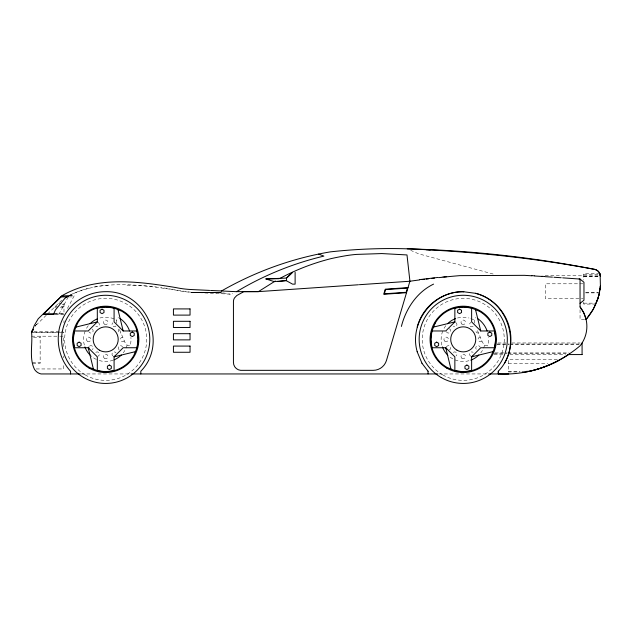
<?xml version="1.0" encoding="UTF-8"?>
<svg xmlns="http://www.w3.org/2000/svg" width="632" height="632" viewBox="0 0 632 632"><rect width="100%" height="100%" fill="white"/><g stroke="black" fill="none" stroke-linecap="round" stroke-linejoin="round"><path stroke-width="0.47" stroke-dasharray="3.16 2.37" d="M58.895 314.333L68.461 296.519M67.442 308.408L74.276 295.697L69.804 295.689M116.754 323.15L116.754 320.195L118.35 317.438M474.308 323.15L474.308 320.195L475.896 317.438M124.322 340.932L124.125 341.13A2.228 2.228 0 0 1 120.704 340.214A2.228 2.228 0 0 1 122.474 337.148L122.711 337.148M481.868 340.932L481.671 341.13A2.228 2.228 0 0 1 478.258 340.214A2.228 2.228 0 0 1 480.02 337.148L480.257 337.148M46.262 315.25L37.075 324.2A24.032 22.997 0 0 0 36.482 324.793A22.981 22.981 0 0 1 37.075 324.2A23.471 23.005 0 0 0 36.482 324.801A24.853 23.874 33.2 0 1 37.075 324.2A23.447 22.981 0 0 0 36.482 324.801M47.566 313.986L63.295 298.667M119.243 328.988L119.124 329.059A2.228 2.228 0 0 0 120.767 333.032L120.941 332.985M68.722 295.744C107.25 276.579 151.332 286.975 191.891 292.34L230.285 294.164L232.623 293.232M478.487 332.985L478.313 333.032A2.228 2.228 0 0 1 476.259 329.47M212.233 292.34L219.265 292.3A212.399 1.635 11.9 0 1 225.3 293.248L230.285 294.164M205.455 292.34L219.265 292.3L191.891 292.34A98.948 98.948 0 0 1 177.229 290.396A244.584 244.584 0 0 0 160.623 287.505M69.401 295.689L74.284 295.689M599.792 273.522L583.707 273.522L583.707 280.087M583.707 274.438L599.16 274.438M583.707 276.247L600.4 276.247M583.707 276.318L600.4 276.318M583.02 283.792L545.424 283.792L545.424 298.715L583.02 298.715M219.644 292.332L191.891 292.34L223.949 293.011M585.674 292.632L598.433 292.632M585.667 292.877L598.386 292.877M69.149 296.898L73.628 296.898M583.707 303.163L596.189 303.163M58.484 303.352L63.982 303.352L63.982 314.088M595.81 304.079L583.707 304.079L583.707 302.159M62.11 304.403L63.982 304.403M55.458 306.299L57.354 306.299M61.146 306.299L63.982 306.299M54.557 307.184L56.438 307.184M60.214 307.184L63.982 307.184M53.996 313.504L64.709 313.504M55.268 313.907L64.496 313.907M55.008 314.341L64.259 314.341M584.576 319.437L580.05 319.437L580.05 309.435M33.962 331.524L63.018 331.524M33.599 332.472L63.982 332.566L31.6 332.566M31.6 336.2L58.863 336.2M59.835 336.2L63.729 336.2L63.729 347.758M33.496 337.259L40.148 337.259M498 342.971L505.821 342.971M511.683 342.971L580.129 342.971M497.029 344.029L508.792 344.029M509.771 344.029L580.35 344.029M497.044 344.63L508.886 344.63M509.874 344.63L578.928 344.63M495.077 352.909L506.911 352.909M507.899 352.909L569.045 352.909M494.09 353.517L506.919 353.517M507.907 353.517L566.161 353.517M494.09 354.568L502.89 354.568M509.732 354.568L565.458 354.568M557.274 359.648L508.397 359.648L508.397 371.948L520.207 371.948M32.39 362.302L40.148 362.302M32.58 363.353L40.148 363.353L40.148 336.2M508.397 363.447L547.778 363.447M36.237 368.954L63.729 368.954L63.729 365.099M508.397 371.332L519.86 371.332M81.307 373.947L130.081 373.947M438.79 373.947L487.572 373.947M220.876 292.498L191.891 292.34L221.745 292.64M545.187 275.592L600.4 275.908M477.468 330.583L482.516 342.465L484.61 345.088L487.691 345.909A25.312 25.312 0 0 0 488.481 337.472M119.582 329.786L124.97 342.465L127.064 345.088L130.145 345.909A25.312 25.312 0 0 0 130.935 337.472M493.142 274.043L418.566 253.803L410.729 250.359M63.982 320.811L63.982 322.802M63.729 355.95L63.729 357.878M70.555 294.82A99.2 99.2 0 0 1 89.878 287.947M93.884 287.054A99.2 99.2 0 0 1 110.189 285.182M127.008 285.182A244.584 244.584 0 0 1 156.436 286.96M35.368 326.057A23.447 22.981 0 0 1 35.913 325.417A24.032 22.997 0 0 0 35.368 326.057A22.981 22.981 0 0 1 35.913 325.417A23.471 23.005 0 0 0 35.368 326.057A24.853 23.874 33.2 0 1 35.913 325.417M449.312 328.766A2.228 2.228 0 0 1 450.031 332.4A2.228 2.228 0 0 1 446.397 331.674M484.61 345.088A22.128 22.128 0 0 1 483.29 348.714M482.406 350.42A22.128 22.128 0 0 1 480.794 352.83M468.968 360.73A22.128 22.128 0 0 1 448.293 355.666M441.871 345.088A22.128 22.128 0 0 1 443.19 330.007M444.083 328.292A22.128 22.128 0 0 1 446.295 325.132M457.513 317.991A22.128 22.128 0 0 1 468.968 317.991M470.808 318.567A22.128 22.128 0 0 1 474.308 320.195M453.349 352.372A2.228 2.228 0 0 1 456.478 352.79A2.228 2.228 0 0 1 456.059 355.911M446.397 347.039A2.228 2.228 0 0 1 450.031 346.32A2.228 2.228 0 0 1 449.312 349.954M476.259 349.251A2.228 2.228 0 0 1 476.915 345.965A2.228 2.228 0 0 1 480.083 347.039M473.131 326.341A2.228 2.228 0 0 1 469.845 325.685A2.228 2.228 0 0 1 470.927 322.518M470.927 356.203A2.228 2.228 0 0 1 469.845 353.027A2.228 2.228 0 0 1 473.131 352.372M456.059 322.81A2.228 2.228 0 0 1 456.478 325.93A2.228 2.228 0 0 1 453.349 326.341M92.264 329.059A2.228 2.228 0 0 1 92.264 332.59A2.228 2.228 0 0 1 88.851 331.674M127.064 345.088A22.128 22.128 0 0 1 125.744 348.714M124.86 350.42A22.128 22.128 0 0 1 123.248 352.83M113.254 360.153A22.128 22.128 0 0 1 97.225 359.798M96.341 359.411A22.128 22.128 0 0 1 90.052 355.002M84.325 345.088A22.128 22.128 0 0 1 85.644 330.007M86.537 328.292A22.128 22.128 0 0 1 88.749 325.132M99.967 317.991A22.128 22.128 0 0 1 116.754 320.195M95.803 352.372A2.228 2.228 0 0 1 99.09 353.027A2.228 2.228 0 0 1 98.015 356.203M89.554 346.123A2.228 2.228 0 0 1 92.675 346.541A2.228 2.228 0 0 1 92.264 349.662M119.124 349.662A2.228 2.228 0 0 1 119.124 346.123A2.228 2.228 0 0 1 122.537 347.039M115.996 325.93A2.228 2.228 0 0 1 112.654 326.152A2.228 2.228 0 0 1 112.875 322.81M112.875 355.911A2.228 2.228 0 0 1 112.654 352.569A2.228 2.228 0 0 1 115.996 352.79M98.015 322.518A2.228 2.228 0 0 1 99.09 325.685A2.228 2.228 0 0 1 95.803 326.341M219.059 292.308A212.399 1.635 11.9 0 0 219.012 292.34M461.881 324.058A2.228 2.228 0 0 0 465.452 322.581A2.228 2.228 0 0 0 462.387 320.227A2.228 2.228 0 0 0 461.881 324.058M461.881 358.202A2.228 2.228 0 0 0 465.452 356.725A2.228 2.228 0 0 0 462.387 354.37A2.228 2.228 0 0 0 461.881 358.202M444.817 341.13A2.228 2.228 0 0 0 448.38 339.653A2.228 2.228 0 0 0 445.315 337.298A2.228 2.228 0 0 0 444.817 341.13M442.732 374.887A41.025 41.025 0 0 0 504.265 339.36A41.025 41.025 0 0 0 442.732 303.826A41.025 41.025 0 0 0 442.732 374.887M104.335 324.058A2.228 2.228 0 0 0 107.906 322.581A2.228 2.228 0 0 0 104.841 320.227A2.228 2.228 0 0 0 104.335 324.058M104.335 358.202A2.228 2.228 0 0 0 107.906 356.725A2.228 2.228 0 0 0 104.841 354.37A2.228 2.228 0 0 0 104.335 358.202M87.263 341.13A2.228 2.228 0 0 0 90.834 339.653A2.228 2.228 0 0 0 87.769 337.298A2.228 2.228 0 0 0 87.263 341.13M85.178 374.887A41.025 41.025 0 0 0 146.719 339.36A41.025 41.025 0 0 0 85.178 303.826A41.025 41.025 0 0 0 85.178 374.887"/><path stroke-width="0.95" d="M598.867 295.081L600.4 285.956L600.131 274.438M600.313 286.667L600.4 285.956A59.345 59.345 0 0 1 586.093 319.437L583.778 312.84L580.05 306.931L580.05 279.067L562.693 277.843M463.833 291.763C433.441 290.641 408.691 322.525 417.191 351.7M54.036 314.341L43.347 314.325L61.96 295.966L68.532 295.689L64.748 298.478L55.419 309.972L53.657 314.033A1.54 0.901 -60.8 0 1 53.151 314.309L52.93 314.341M599.926 289.748L600.052 289.022M599.373 292.798L599.539 292.071M597.919 298.423L598.852 295.168M598.662 295.815L598.875 295.081M409.931 281.177L386.468 360.438A13.817 13.817 0 0 1 373.22 370.336L240.595 370.336A7.963 7.963 0 0 1 233.437 362.413L233.437 301.812A7.56 7.56 0 0 1 234.496 297.948L236.803 295.523L243.81 291.668L258.385 291.628L358.478 284.763M586.093 319.437L593.203 309.372L597.801 298.762M597.785 298.794L598.046 298.051M597.066 300.974L597.991 298.217M401.391 326.428C405.823 308.811 416.915 292.095 433.584 284.108M32.09 331.381L31.869 331.887L33.219 329.154M498.3 373.947L498.3 371.229C522.482 346.905 508.736 301.124 475.517 293.311M68.367 296.7L68.604 296.25M97.312 321.878L88.211 330.971L74.394 330.971L73.296 339.36L74.394 347.742L88.211 347.742L97.312 356.843L97.312 370.652L105.694 371.758L114.084 370.652L114.084 356.843L123.177 347.742L136.994 347.742L138.092 339.36L136.994 330.971L123.177 330.971L114.084 321.878L114.084 308.06L105.694 306.954L97.312 308.06L97.312 321.878L76.014 327.068M454.858 321.878L445.757 330.971L431.948 330.971L430.842 339.36L431.948 347.742L445.757 347.742L454.858 356.843L454.858 370.652L463.24 371.758L471.63 370.652L471.63 356.843L480.723 347.742L494.54 347.742L495.646 339.36L494.54 330.971L480.723 330.971L471.63 321.878L471.63 308.06L463.24 306.954L454.858 308.06L454.858 321.878L433.56 327.068M278.009 281.564L286.501 280.64L286.501 278.064L292.553 272.297L286.501 278.206M580.05 303.336L583.968 300.208L583.968 282.291L580.058 279.067L579.11 278.996M569.416 353.983C548.758 368.187 523.375 375.179 498.364 373.947L498.3 371.229M275.331 280.979L258.385 291.628L236.526 291.628M221.24 291.123C254.965 271.784 292.047 258.298 330.394 251.86C363.526 248.21 396.983 247.594 430.226 250.003M280.181 278.278C296.163 269.674 313.235 263.125 330.828 258.678A147.762 72.862 -2.8 0 1 346.265 255.66A45.638 16.637 -4.8 0 1 356.551 254.404L381.783 253.566L406.992 254.941L409.931 281.24A161.452 30.131 -4.7 0 1 419.632 279.905M114.084 356.843L135.374 351.653M471.63 356.843L492.921 351.653M526.717 371.837C546.324 367.911 564.795 358.707 580.05 345.822A31.126 31.126 0 0 0 580.05 306.931M419.806 279.597L437.937 277.44M286.501 280.474L274.28 281.627L265.89 278.925L286.501 278.064M442.297 277.085L446.658 276.721M359.418 284.7L409.931 281.24M408.043 287.615L385.236 289.187L383.727 294.275L406.534 292.703M265.89 278.925L278.886 278.68M60.98 296.898L67.347 296.898M43.727 313.907L54.312 313.907M567.418 354.568L582.08 354.568M526.543 371.332L529.411 371.332A116.09 116.09 0 0 0 558.633 360.548M522.182 371.948L526.116 371.948M80.327 373.947L41.033 373.947A10.61 10.61 0 0 1 34.499 369.349C28.954 358.06 32.801 344.558 31.6 332.566L34.254 325.535L38.197 318.805L61.802 295.823C96.175 275.726 138.234 281.343 175.728 287.552A98.948 98.948 0 0 0 190.398 289.495L209.619 290.412M131.061 373.947L437.818 373.947M488.544 373.947L508.76 373.947M407.253 248.826C470.137 250.398 532.887 257.271 594.625 269.366A7.308 7.252 -41.5 0 1 600.4 275.908A7.426 7.331 0 0 0 599.847 273.64L599.792 273.522M210.575 290.459L236.526 291.684C263.591 275.418 293.169 263.378 323.9 256.11L318.631 254.088M426.071 249.735C482.603 252.587 538.97 258.97 594.625 269.366A7.315 7.213 0 0 1 600.376 275.908M531.852 275.805L524.489 275.339L459.725 275.647A161.452 30.131 -4.7 0 0 443.696 277.116M534.798 275.987L542.145 276.461M545.084 276.658L552.431 277.14M553.893 277.243L561.224 277.74M531.812 275.639L534.656 275.829M541.774 276.31L544.618 276.5M463.185 291.684L475.58 293.311A47.677 47.677 0 0 1 504.526 363.195M286.501 280.798L292.553 284.147L295.12 284.147L295.12 272.297M421.899 363.195L428.062 371.229M417.136 351.7L421.955 363.195M475.533 309.68L480.723 330.971M445.757 347.742L450.948 369.041M117.987 309.68L123.177 330.971M88.211 347.742L93.402 369.041M582.08 342.986L582.08 354.552M428.062 371.15L428.062 373.947M140.817 373.947L140.817 371.229C168.918 342.584 145.605 290.617 105.694 291.684A47.677 47.677 0 0 0 59.645 327.021C55.924 342.449 59.613 359.537 70.571 371.229L70.571 373.947M422.081 279.589A161.452 30.131 -4.7 0 1 424.546 279.281M426.197 279.075A161.452 30.131 -4.7 0 1 428.67 278.775M431.988 278.388A161.452 30.131 -4.7 0 1 434.484 278.104M438.663 277.646A161.452 30.131 -4.7 0 1 442.013 277.29M417.191 327.021A47.677 47.677 0 0 1 463.24 291.684M478.89 355.002A22.128 22.128 0 0 1 470.808 360.153M447.598 355.002A22.128 22.128 0 0 1 442.447 346.921M447.598 323.71A22.128 22.128 0 0 1 455.68 318.567M446.397 348.745A2.228 2.228 0 0 1 446.247 348.185M472.633 356.203A2.228 2.228 0 0 1 472.065 356.353M453.855 322.518A2.228 2.228 0 0 1 455.001 322.367M477.492 318.441A25.312 25.312 0 0 1 487.138 331.002M121.336 355.002A22.128 22.128 0 0 1 114.163 359.798M90.052 355.002A22.128 22.128 0 0 1 84.901 346.921M90.052 323.71A22.128 22.128 0 0 1 97.225 318.915M88.851 348.745A2.228 2.228 0 0 1 88.851 347.039M115.079 356.203A2.228 2.228 0 0 1 113.942 356.353M96.309 322.518A2.228 2.228 0 0 1 96.87 322.367M119.946 318.441A25.312 25.312 0 0 1 129.584 331.002M385.567 289.598L384.327 293.801L406.202 292.292L407.442 288.097L385.567 289.598M31.908 331.784L31.6 332.566A22.981 22.981 0 0 1 33.006 329.517A23.447 22.981 0 0 0 32.248 331.018A24.032 22.997 0 0 1 33.014 329.517A23.471 23.005 0 0 0 31.916 331.784M77.633 323.157L74.394 330.971A32.398 32.398 0 0 0 89.491 367.421L97.312 370.652A32.398 32.398 0 0 0 133.755 355.563L136.994 347.742A32.398 32.398 0 0 0 121.897 311.3L114.084 308.06A32.398 32.398 0 0 0 77.633 323.157M435.179 323.157L431.948 330.971A32.398 32.398 0 0 0 447.037 367.421L454.858 370.652A32.398 32.398 0 0 0 491.301 355.563L494.54 347.742A32.398 32.398 0 0 0 479.443 311.3L471.63 308.06A32.398 32.398 0 0 0 435.179 323.157M102.036 309.143L100.069 310.273L100.069 312.54L102.036 313.67L103.996 312.54L103.996 310.273L102.036 309.143M79.126 342.133L77.159 343.271L77.159 345.53L79.126 346.66L81.086 345.53L81.086 343.271L79.126 342.133M132.27 332.053L130.303 333.19L130.303 335.45L132.27 336.579L134.229 335.45L134.229 333.19L132.27 332.053M109.352 365.043L107.393 366.181L107.393 368.44L109.352 369.578L111.319 368.44L111.319 366.181L109.352 365.043M459.583 309.143L457.623 310.273L457.623 312.54L459.583 313.67L461.542 312.54L461.542 310.273L459.583 309.143M436.673 342.133L434.713 343.271L434.713 345.53L436.673 346.66L438.632 345.53L438.632 343.271L436.673 342.133M489.816 332.053L487.857 333.19L487.857 335.45L489.816 336.579L491.775 335.45L491.775 333.19L489.816 332.053M466.906 365.043L464.939 366.181L464.939 368.44L466.906 369.578L468.865 368.44L468.865 366.181L466.906 365.043M190.042 308.914L173.429 308.914L173.429 315.107L190.042 315.107L190.042 308.914M190.042 321.301L173.429 321.301L173.429 327.495L190.042 327.495L190.042 321.301M190.042 333.688L173.429 333.688L173.429 339.882L190.042 339.882L190.042 333.688M190.042 346.075L173.429 346.075L173.429 352.269L190.042 352.269L190.042 346.075M441.199 377.533A44.082 44.082 0 0 0 507.322 339.36A44.082 44.082 0 0 0 441.199 301.18A44.082 44.082 0 0 0 441.199 377.533M83.653 377.533A44.082 44.082 0 0 0 149.776 339.36A44.082 44.082 0 0 0 83.653 301.18A44.082 44.082 0 0 0 83.653 377.533M456.983 350.191A12.506 12.506 0 0 0 475.754 339.36A12.506 12.506 0 0 0 456.983 328.529A12.506 12.506 0 0 0 456.983 350.191M446.666 368.077A33.156 33.156 0 0 0 496.404 339.36A33.156 33.156 0 0 0 446.666 310.644A33.156 33.156 0 0 0 446.666 368.077M99.437 350.191A12.506 12.506 0 0 0 118.2 339.36A12.506 12.506 0 0 0 99.437 328.529A12.506 12.506 0 0 0 99.437 350.191M89.112 368.077A33.156 33.156 0 0 0 138.85 339.36A33.156 33.156 0 0 0 89.112 310.644A33.156 33.156 0 0 0 89.112 368.077"/></g></svg>
